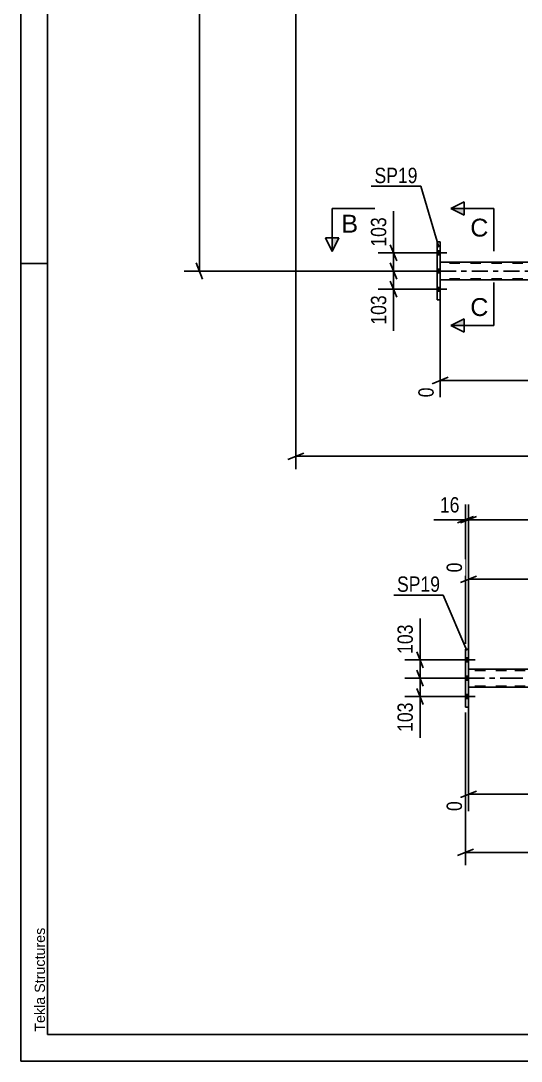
# Model space of a CAD drawing. Header units: millimetres. Extents: x 0 to 594, y 0 to 420.
# Drawn here: x 0 to 93.4, y 0 to 194.3 of the extents above; entities that cross this region are included whole.
import ezdxf

# ---------------------------------------------------------------- set-up
doc = ezdxf.new("R2010")
doc.units = ezdxf.units.MM
doc.linetypes.add('DXK_LINE_DOT2', pattern=[3.9198, 1.9599, -1.9599])
doc.linetypes.add('DXK_LINE_DOT3', pattern=[5.9187, 2.979, -0.9799, 0.9799, -0.9799])
doc.styles.add('Arial', font='arial.ttf', dxfattribs={"height": 0.2})
doc.styles.add('Arial Narrow', font='ARIALN.TTF', dxfattribs={"height": 0.2})

# ---------------------------------------------------------------- blocks, each defined once
blk = doc.blocks.new('Unknown-570345859-1135')
at = {"color": 5, "linetype": 'Continuous'}
for p, q in [((0, 420), (0, 0)), ((5, 415), (5, 5)), ((5, 149), (0, 149)), ((5, 5), (589, 5)), ((0, 0), (594, 0))]:
    blk.add_line(p, q, dxfattribs=at)
at = {"color": 174, "linetype": 'Continuous', "style": 'Arial'}
blk.add_text('Tekla Structures', height=1.9102, rotation=90, dxfattribs=at).set_placement((4.5, 5.5))
blk = doc.blocks.new('Part-570345859-5383 - 5354')
at = {"color": 2, "linetype": 'Continuous'}
for p, q in [((83.52, 76.94), (82.98, 76.94)), ((82.98, 66.11), (82.98, 76.94)), ((83.52, 76.94), (83.52, 66.11)), ((83.52, 66.11), (82.98, 66.11))]:
    blk.add_line(p, q, dxfattribs=at)
at = {"color": 7, "linetype": 'DXK_LINE_DOT2'}
for p, q in [((82.98, 76.94), (82.98, 66.11)), ((83.52, 76.94), (83.52, 66.11))]:
    blk.add_line(p, q, dxfattribs=at)
blk = doc.blocks.new('Part-570345859-5440 - 5354')
at = {"color": 2, "linetype": 'Continuous'}
for p, q in [((90.62, 73.19), (83.52, 73.19)), ((135.63, 73.19), (90.72, 73.19)), ((204.06, 73.19), (143.41, 73.19)), ((219.56, 73.19), (209.06, 73.19)), ((226.76, 73.19), (219.66, 73.19)), ((90.62, 69.86), (83.52, 69.86)), ((135.63, 69.86), (90.72, 69.86)), ((204.06, 69.86), (143.41, 69.86)), ((219.56, 69.86), (209.06, 69.86)), ((226.76, 69.86), (219.66, 69.86))]:
    blk.add_line(p, q, dxfattribs=at)
at = {"color": 7, "linetype": 'DXK_LINE_DOT2'}
for p, q in [((83.52, 73.19), (83.52, 69.86)), ((90.62, 72.99), (83.52, 72.99)), ((219.56, 72.99), (90.72, 72.99)), ((143.41, 73.19), (135.63, 73.19)), ((209.06, 73.19), (204.06, 73.19)), ((226.76, 72.99), (219.66, 72.99)), ((226.76, 73.19), (226.76, 69.86)), ((90.62, 70.06), (83.52, 70.06)), ((219.56, 70.06), (90.72, 70.06)), ((226.76, 70.06), (219.66, 70.06)), ((143.41, 69.86), (135.63, 69.86)), ((209.06, 69.86), (204.06, 69.86))]:
    blk.add_line(p, q, dxfattribs=at)
at = {"color": 7, "linetype": 'DXK_LINE_DOT3'}
for p, q in [((83.52, 71.53), (90.62, 71.53)), ((90.72, 71.53), (219.56, 71.53)), ((219.66, 71.53), (226.76, 71.53))]:
    blk.add_line(p, q, dxfattribs=at)
blk = doc.blocks.new('Bolt-570345859-5475 - 5354')
at = {"linetype": 'Continuous'}
for points in [[(83.52, 74.58), (83.52, 75.31), (82.98, 75.31), (82.98, 74.58)], [(83.52, 74.58), (83.52, 75.31), (82.98, 75.31), (82.98, 74.58)], [(83.52, 74.58), (83.52, 75.31), (82.98, 75.31), (82.98, 74.58)], [(83.52, 71.16), (83.52, 71.89), (82.98, 71.89), (82.98, 71.16)], [(83.52, 71.16), (83.52, 71.89), (82.98, 71.89), (82.98, 71.16)], [(83.52, 67.74), (83.52, 68.48), (82.98, 68.48), (82.98, 67.74)], [(83.52, 67.74), (83.52, 68.48), (82.98, 68.48), (82.98, 67.74)], [(83.52, 67.74), (83.52, 68.48), (82.98, 68.48), (82.98, 67.74)]]:
    blk.add_hatch(color=1, dxfattribs=at).paths.add_polyline_path(points)
at = {"color": 1, "linetype": 'Continuous'}
for p, q in [((82.02, 74.94), (84.78, 74.94)), ((82.02, 74.94), (84.78, 74.94)), ((82.02, 74.94), (84.78, 74.94)), ((82.98, 75.31), (83.52, 75.31)), ((82.98, 75.31), (83.52, 75.31)), ((82.98, 75.31), (83.52, 75.31)), ((82.98, 74.58), (83.52, 74.58)), ((82.98, 74.58), (83.52, 74.58)), ((82.98, 74.58), (83.52, 74.58)), ((82.98, 71.89), (83.52, 71.89)), ((82.98, 71.89), (83.52, 71.89)), ((82.02, 71.53), (84.78, 71.53)), ((82.02, 71.53), (84.78, 71.53)), ((82.98, 71.16), (83.52, 71.16)), ((82.98, 71.16), (83.52, 71.16)), ((82.02, 68.11), (84.78, 68.11)), ((82.02, 68.11), (84.78, 68.11)), ((82.02, 68.11), (84.78, 68.11)), ((82.98, 68.48), (83.52, 68.48)), ((82.98, 68.48), (83.52, 68.48)), ((82.98, 68.48), (83.52, 68.48)), ((82.98, 67.74), (83.52, 67.74)), ((82.98, 67.74), (83.52, 67.74)), ((82.98, 67.74), (83.52, 67.74))]:
    blk.add_line(p, q, dxfattribs=at)
blk = doc.blocks.new('Part-570345859-4707 - 4608')
at = {"color": 2, "linetype": 'Continuous'}
for p, q in [((132.95, 149.24), (78.24, 149.24)), ((136.2, 149.24), (136.2, 149.24)), ((199.8, 149.24), (137.45, 149.24)), ((219.14, 149.24), (212.47, 149.24)), ((226.34, 149.24), (219.24, 149.24)), ((199.8, 145.91), (78.24, 145.91)), ((219.14, 145.91), (212.47, 145.91)), ((226.34, 145.91), (219.24, 145.91))]:
    blk.add_line(p, q, dxfattribs=at)
at = {"color": 7, "linetype": 'DXK_LINE_DOT2'}
for p, q in [((78.24, 145.91), (78.24, 149.24)), ((219.14, 149.04), (78.24, 149.04)), ((136.2, 149.24), (132.95, 149.24)), ((137.45, 149.24), (136.2, 149.24)), ((212.47, 149.24), (199.8, 149.24)), ((226.34, 149.04), (219.24, 149.04)), ((226.34, 145.91), (226.34, 149.24)), ((219.14, 146.11), (78.24, 146.11)), ((212.47, 145.91), (199.8, 145.91)), ((226.34, 146.11), (219.24, 146.11))]:
    blk.add_line(p, q, dxfattribs=at)
at = {"color": 7, "linetype": 'DXK_LINE_DOT3'}
for p, q in [((78.24, 147.57), (219.14, 147.57)), ((219.24, 147.57), (226.34, 147.57))]:
    blk.add_line(p, q, dxfattribs=at)
blk = doc.blocks.new('Part-570345859-4687 - 4608')
at = {"color": 2, "linetype": 'Continuous'}
for p, q in [((78.24, 152.99), (77.71, 152.99)), ((77.71, 142.16), (77.71, 152.99)), ((78.24, 152.99), (78.24, 142.16)), ((78.24, 142.16), (77.71, 142.16))]:
    blk.add_line(p, q, dxfattribs=at)
blk = doc.blocks.new('Bolt-570345859-4744 - 4608')
at = {"linetype": 'Continuous'}
for points in [[(78.24, 150.62), (78.24, 151.36), (77.71, 151.36), (77.71, 150.62)], [(78.24, 150.62), (78.24, 151.36), (77.71, 151.36), (77.71, 150.62)], [(78.24, 150.62), (78.24, 151.36), (77.71, 151.36), (77.71, 150.62)], [(78.24, 147.21), (78.24, 147.94), (77.71, 147.94), (77.71, 147.21)], [(78.24, 147.21), (78.24, 147.94), (77.71, 147.94), (77.71, 147.21)], [(78.24, 143.79), (78.24, 144.52), (77.71, 144.52), (77.71, 143.79)], [(78.24, 143.79), (78.24, 144.52), (77.71, 144.52), (77.71, 143.79)], [(78.24, 143.79), (78.24, 144.52), (77.71, 144.52), (77.71, 143.79)]]:
    blk.add_hatch(color=1, dxfattribs=at).paths.add_polyline_path(points)
at = {"color": 1, "linetype": 'Continuous'}
for p, q in [((76.74, 150.99), (79.51, 150.99)), ((76.74, 150.99), (79.51, 150.99)), ((76.74, 150.99), (79.51, 150.99)), ((77.71, 151.36), (78.24, 151.36)), ((77.71, 151.36), (78.24, 151.36)), ((77.71, 151.36), (78.24, 151.36)), ((77.71, 150.62), (78.24, 150.62)), ((77.71, 150.62), (78.24, 150.62)), ((77.71, 150.62), (78.24, 150.62)), ((77.71, 147.94), (78.24, 147.94)), ((77.71, 147.94), (78.24, 147.94)), ((76.74, 147.57), (79.51, 147.57)), ((76.74, 147.57), (79.51, 147.57)), ((77.71, 147.21), (78.24, 147.21)), ((77.71, 147.21), (78.24, 147.21)), ((76.74, 144.16), (79.51, 144.16)), ((76.74, 144.16), (79.51, 144.16)), ((76.74, 144.16), (79.51, 144.16)), ((77.71, 144.52), (78.24, 144.52)), ((77.71, 144.52), (78.24, 144.52)), ((77.71, 144.52), (78.24, 144.52)), ((77.71, 143.79), (78.24, 143.79)), ((77.71, 143.79), (78.24, 143.79)), ((77.71, 143.79), (78.24, 143.79))]:
    blk.add_line(p, q, dxfattribs=at)
blk = doc.blocks.new('StraightDimension-570345859-5511 - 5354')
at = {"color": 7, "linetype": 'Continuous'}
for p, q in [((73.9, 76.44), (75.1, 73.44)), ((81.98, 74.94), (71.65, 74.94)), ((74.5, 71.53), (74.5, 74.94)), ((75.1, 70.03), (73.9, 73.03)), ((81.98, 71.53), (71.65, 71.53))]:
    blk.add_line(p, q, dxfattribs=at)
at = {"color": 0}
blk.add_wipeout([(73.75, 82.15), (69.55, 82.15), (69.55, 75.47), (73.75, 75.47)], dxfattribs=at)
at = {"color": 7, "linetype": 'Continuous'}
blk.add_line((74.5, 74.94), (74.5, 82.68), dxfattribs=at)
blk.add_line((74.5, 74.94), (74.5, 82.68), dxfattribs=at)
at = {"color": 3, "style": 'Arial Narrow'}
blk.add_text('103', height=2.863, rotation=90.0002, dxfattribs=at).set_placement((73.15, 76.07))
blk = doc.blocks.new('StraightDimension-570345859-5547 - 5354')
at = {"color": 7, "linetype": 'Continuous'}
for p, q in [((83.52, 68.86), (83.52, 46.72)), ((204.72, 61.86), (204.72, 41.24)), ((85.02, 50.45), (82.02, 49.25)), ((83.52, 49.85), (204.72, 49.85)), ((203.22, 49.25), (206.22, 50.45))]:
    blk.add_line(p, q, dxfattribs=at)
at = {"color": 0}
blk.add_wipeout([(148.38, 50.6), (148.38, 54.8), (139.86, 54.8), (139.86, 50.6)], dxfattribs=at)
at = {"color": 0, "linetype": 'Continuous'}
for points in [[(82.92, 49.15), (78.72, 49.15), (78.72, 46.12), (82.92, 46.12)], [(204.12, 49.15), (199.92, 49.15), (199.92, 40.64), (204.12, 40.64)]]:
    blk.add_wipeout(points, dxfattribs=at)
at = {"color": 3, "style": 'Arial Narrow'}
blk.add_text('3782', height=2.863, dxfattribs=at).set_placement((140.46, 51.2))
at = {"color": 3, "linetype": 'Continuous', "style": 'Arial Narrow'}
for s, height, p in [('0', 2.86, (82.32, 46.72)), ('3782', 2.863, (203.52, 41.24))]:
    blk.add_text(s, height=height, rotation=90.0002, dxfattribs=at).set_placement(p)
blk = doc.blocks.new('StraightDimension-570345859-5563 - 5354')
at = {"color": 7, "linetype": 'Continuous'}
for p, q in [((83.52, 76.34), (83.52, 103.97)), ((226.76, 77.94), (226.76, 103.97)), ((85.02, 101.72), (82.02, 100.52)), ((83.52, 101.12), (226.76, 101.12)), ((225.26, 100.52), (228.26, 101.72))]:
    blk.add_line(p, q, dxfattribs=at)
at = {"color": 0}
blk.add_wipeout([(159.39, 101.87), (159.39, 106.07), (150.88, 106.07), (150.88, 101.87)], dxfattribs=at)
at = {"color": 3, "style": 'Arial Narrow'}
blk.add_text('5385', height=2.863, dxfattribs=at).set_placement((151.48, 102.47))
blk = doc.blocks.new('StraightDimension-570345859-5573 - 5354')
at = {"color": 7, "linetype": 'Continuous'}
for p, q in [((82.98, 77.94), (82.98, 103.97)), ((83.52, 76.34), (83.52, 103.97)), ((81.48, 100.52), (84.48, 101.72)), ((85.02, 101.72), (82.02, 100.52)), ((82.98, 101.12), (83.52, 101.12))]:
    blk.add_line(p, q, dxfattribs=at)
at = {"color": 0}
blk.add_wipeout([(82.46, 101.87), (82.46, 106.07), (77.6, 106.07), (77.6, 101.87)], dxfattribs=at)
at = {"color": 7, "linetype": 'Continuous'}
blk.add_line((82.98, 101.12), (77.08, 101.12), dxfattribs=at)
blk.add_line((82.98, 101.12), (77.08, 101.12), dxfattribs=at)
at = {"color": 3, "style": 'Arial Narrow'}
blk.add_text('16', height=2.863, dxfattribs=at).set_placement((78.2, 102.47))
blk = doc.blocks.new('StraightDimension-570345859-5503 - 5354')
at = {"color": 7, "linetype": 'Continuous'}
for p, q in [((73.9, 73.03), (75.1, 70.03)), ((81.98, 71.53), (71.65, 71.53)), ((74.5, 68.11), (74.5, 71.53)), ((81.98, 68.11), (71.65, 68.11)), ((75.1, 66.61), (73.9, 69.61))]:
    blk.add_line(p, q, dxfattribs=at)
at = {"color": 0}
blk.add_wipeout([(73.75, 67.59), (69.55, 67.59), (69.55, 60.9), (73.75, 60.9)], dxfattribs=at)
at = {"color": 7, "linetype": 'Continuous'}
blk.add_line((74.5, 68.11), (74.5, 60.38), dxfattribs=at)
blk.add_line((74.5, 68.11), (74.5, 60.38), dxfattribs=at)
at = {"color": 3, "style": 'Arial Narrow'}
blk.add_text('103', height=2.863, rotation=90.0002, dxfattribs=at).set_placement((73.15, 61.5))
blk = doc.blocks.new('StraightDimension-570345859-5525 - 5354')
at = {"color": 7, "linetype": 'Continuous'}
for p, q in [((204.72, 81.19), (204.72, 98.6)), ((83.52, 74.19), (83.52, 93.12)), ((85.02, 90.59), (82.02, 89.39)), ((83.52, 89.99), (204.72, 89.99)), ((203.22, 89.39), (206.22, 90.59))]:
    blk.add_line(p, q, dxfattribs=at)
at = {"color": 0, "linetype": 'Continuous'}
for points in [[(204.12, 99.2), (199.92, 99.2), (199.92, 90.69), (204.12, 90.69)], [(82.92, 93.72), (78.72, 93.72), (78.72, 90.69), (82.92, 90.69)]]:
    blk.add_wipeout(points, dxfattribs=at)
at = {"color": 0}
blk.add_wipeout([(148.38, 90.74), (148.38, 94.94), (139.86, 94.94), (139.86, 90.74)], dxfattribs=at)
at = {"color": 3, "linetype": 'Continuous', "style": 'Arial Narrow'}
for s, height, p in [('3782', 2.863, (203.52, 91.29)), ('0', 2.86, (82.32, 91.29))]:
    blk.add_text(s, height=height, rotation=90.0002, dxfattribs=at).set_placement(p)
at = {"color": 3, "style": 'Arial Narrow'}
blk.add_text('3782', height=2.863, dxfattribs=at).set_placement((140.46, 91.34))
blk = doc.blocks.new('StraightDimension-570345859-5531 - 5354')
at = {"color": 7, "linetype": 'Continuous'}
for p, q in [((82.98, 65.11), (82.98, 36.6)), ((227.29, 65.11), (227.29, 36.6)), ((84.48, 39.6), (81.48, 38.4)), ((82.98, 39), (227.29, 39)), ((225.79, 38.4), (228.79, 39.6))]:
    blk.add_line(p, q, dxfattribs=at)
at = {"color": 0}
blk.add_wipeout([(159.39, 39.75), (159.39, 43.95), (150.88, 43.95), (150.88, 39.75)], dxfattribs=at)
at = {"color": 3, "style": 'Arial Narrow'}
blk.add_text('5417', height=2.863, dxfattribs=at).set_placement((151.48, 40.35))
blk = doc.blocks.new('StraightDimension-570345859-4863 - 4608')
at = {"color": 7, "linetype": 'Continuous'}
for p, q in [((68.94, 149.07), (70.14, 146.07)), ((76.71, 147.57), (66.69, 147.57)), ((69.54, 144.16), (69.54, 147.57)), ((76.71, 144.16), (66.69, 144.16)), ((70.14, 142.66), (68.94, 145.66))]:
    blk.add_line(p, q, dxfattribs=at)
at = {"color": 0}
blk.add_wipeout([(68.79, 143.63), (64.59, 143.63), (64.59, 136.95), (68.79, 136.95)], dxfattribs=at)
at = {"color": 7, "linetype": 'Continuous'}
blk.add_line((69.54, 144.16), (69.54, 136.42), dxfattribs=at)
blk.add_line((69.54, 144.16), (69.54, 136.42), dxfattribs=at)
at = {"color": 3, "style": 'Arial Narrow'}
blk.add_text('103', height=2.863, rotation=90.0002, dxfattribs=at).set_placement((68.19, 137.55))
blk = doc.blocks.new('StraightDimension-570345859-4871 - 4608')
at = {"color": 7, "linetype": 'Continuous'}
for p, q in [((68.94, 152.49), (70.14, 149.49)), ((76.71, 150.99), (66.69, 150.99)), ((69.54, 147.57), (69.54, 150.99)), ((70.14, 146.07), (68.94, 149.07)), ((76.71, 147.57), (66.69, 147.57))]:
    blk.add_line(p, q, dxfattribs=at)
at = {"color": 0}
blk.add_wipeout([(68.79, 158.2), (64.59, 158.2), (64.59, 151.52), (68.79, 151.52)], dxfattribs=at)
at = {"color": 7, "linetype": 'Continuous'}
blk.add_line((69.54, 150.99), (69.54, 158.73), dxfattribs=at)
blk.add_line((69.54, 150.99), (69.54, 158.73), dxfattribs=at)
at = {"color": 3, "style": 'Arial Narrow'}
blk.add_text('103', height=2.863, rotation=90.0002, dxfattribs=at).set_placement((68.19, 152.12))
blk = doc.blocks.new('StraightDimension-570345859-4945 - 4608')
at = {"color": 7, "linetype": 'Continuous'}
for p, q in [((132.95, 148.24), (132.95, 118.51)), ((78.24, 144.91), (78.24, 123.99)), ((79.74, 127.72), (76.74, 126.52)), ((78.24, 127.12), (132.95, 127.12)), ((131.45, 126.52), (134.45, 127.72))]:
    blk.add_line(p, q, dxfattribs=at)
at = {"color": 0}
blk.add_wipeout([(109.85, 127.87), (109.85, 132.07), (101.34, 132.07), (101.34, 127.87)], dxfattribs=at)
at = {"color": 0, "linetype": 'Continuous'}
for points in [[(77.64, 126.42), (73.44, 126.42), (73.44, 123.39), (77.64, 123.39)], [(132.35, 126.42), (128.15, 126.42), (128.15, 117.91), (132.35, 117.91)]]:
    blk.add_wipeout(points, dxfattribs=at)
at = {"color": 3, "style": 'Arial Narrow'}
blk.add_text('1641', height=2.863, dxfattribs=at).set_placement((101.94, 128.47))
at = {"color": 3, "linetype": 'Continuous', "style": 'Arial Narrow'}
for s, height, p in [('0', 2.86, (77.04, 123.99)), ('1641', 2.863, (131.75, 118.51))]:
    blk.add_text(s, height=height, rotation=90.0002, dxfattribs=at).set_placement(p)
blk = doc.blocks.new('StraightDimension-570345859-4963 - 4608')
at = {"color": 7, "linetype": 'Continuous'}
for p, q in [((33.93, 251.07), (32.73, 254.07)), ((50.3, 252.57), (30.48, 252.57)), ((33.33, 147.57), (33.33, 252.57)), ((32.73, 149.07), (33.93, 146.07)), ((76.71, 147.57), (30.48, 147.57))]:
    blk.add_line(p, q, dxfattribs=at)
at = {"color": 0}
blk.add_wipeout([(32.58, 204.33), (28.38, 204.33), (28.38, 195.82), (32.58, 195.82)], dxfattribs=at)
at = {"color": 3, "style": 'Arial Narrow'}
blk.add_text('3150', height=2.863, rotation=90.0002, dxfattribs=at).set_placement((31.98, 196.42))
blk = doc.blocks.new('StraightDimension-570345859-5267 - 4608')
at = {"color": 7, "linetype": 'Continuous'}
for p, q in [((51.3, 246.16), (51.3, 110.58)), ((226.87, 141.16), (226.87, 110.58)), ((52.8, 113.58), (49.8, 112.38)), ((51.3, 112.98), (226.87, 112.98)), ((225.37, 112.38), (228.37, 113.58))]:
    blk.add_line(p, q, dxfattribs=at)
at = {"color": 0}
blk.add_wipeout([(143.34, 113.73), (143.34, 117.93), (134.83, 117.93), (134.83, 113.73)], dxfattribs=at)
at = {"color": 3, "style": 'Arial Narrow'}
blk.add_text('6564', height=2.863, dxfattribs=at).set_placement((135.43, 114.33))
blk = doc.blocks.new('Mark-570345859-5379 - 5354')
at = {"color": 0}
blk.add_wipeout([(78.23, 87.66), (78.23, 90.66), (70.2, 90.66), (70.2, 87.66)], dxfattribs=at)
blk.add_wipeout([(78.23, 87.66), (78.23, 90.66), (70.2, 90.66), (70.2, 87.66)], dxfattribs=at)
at = {"color": 30, "linetype": 'Continuous'}
for p in [(69.6, 87.06), (83.23, 76.72)]:
    blk.add_line(p, (78.83, 87.06), dxfattribs=at)
at = {"color": 3, "style": 'Arial Narrow'}
blk.add_text('SP19', height=2.863, dxfattribs=at).set_placement((70.2, 87.66))
blk = doc.blocks.new('Mark-570345859-4683 - 4608')
at = {"color": 0}
blk.add_wipeout([(74.03, 163.99), (74.03, 166.99), (65.99, 166.99), (65.99, 163.99)], dxfattribs=at)
blk.add_wipeout([(74.03, 163.99), (74.03, 166.99), (65.99, 166.99), (65.99, 163.99)], dxfattribs=at)
at = {"color": 30, "linetype": 'Continuous'}
for p in [(65.39, 163.39), (78.01, 152.05)]:
    blk.add_line(p, (74.63, 163.39), dxfattribs=at)
at = {"color": 3, "style": 'Arial Narrow'}
blk.add_text('SP19', height=2.863, dxfattribs=at).set_placement((65.99, 163.99))
blk = doc.blocks.new('SectionMark-570345859-5306 - 4608')
at = {"linetype": 'Continuous'}
for points in [[(82.74, 159.25), (82.74, 158), (80.24, 159.25)], [(82.74, 138.67), (82.74, 137.42), (80.24, 137.42)]]:
    blk.add_hatch(color=6, dxfattribs=at).paths.add_polyline_path(points)
at = {"color": 6, "linetype": 'Continuous'}
for p, q in [((80.24, 159.25), (82.74, 160.5)), ((82.74, 158), (82.74, 160.5)), ((88.24, 159.25), (80.24, 159.25)), ((80.24, 159.25), (82.74, 158)), ((88.24, 159.25), (88.24, 151.25)), ((88.24, 137.42), (88.24, 145.42)), ((80.24, 137.42), (82.74, 138.67)), ((82.74, 138.67), (82.74, 136.17)), ((88.24, 137.42), (80.24, 137.42)), ((82.74, 136.17), (80.24, 137.42))]:
    blk.add_line(p, q, dxfattribs=at)
at = {"color": 0, "linetype": 'Continuous'}
for points in [[(87.24, 154), (87.24, 157.5), (83.87, 157.5), (83.87, 154)], [(87.24, 139.17), (87.24, 142.67), (83.87, 142.67), (83.87, 139.17)]]:
    blk.add_wipeout(points, dxfattribs=at)
at = {"color": 3, "linetype": 'Continuous', "style": 'Arial'}
for p in [(83.87, 154), (83.87, 139.17)]:
    blk.add_text('C', height=3.34, dxfattribs=at).set_placement(p)
blk = doc.blocks.new('SectionMark-570345859-5308 - 4608')
at = {"linetype": 'Continuous'}
for points in [[(58.08, 153.74), (59.33, 153.74), (58.08, 151.24)], [(265.62, 153.74), (266.87, 153.74), (266.87, 151.24)]]:
    blk.add_hatch(color=6, dxfattribs=at).paths.add_polyline_path(points)
at = {"color": 6, "linetype": 'Continuous'}
for p, q in [((58.08, 159.24), (66.08, 159.24)), ((58.08, 159.24), (58.08, 151.24)), ((266.87, 159.24), (258.87, 159.24)), ((266.87, 159.24), (266.87, 151.24)), ((58.08, 151.24), (56.83, 153.74)), ((59.33, 153.74), (56.83, 153.74)), ((58.08, 151.24), (59.33, 153.74)), ((265.62, 153.74), (268.12, 153.74)), ((266.87, 151.24), (265.62, 153.74)), ((268.12, 153.74), (266.87, 151.24))]:
    blk.add_line(p, q, dxfattribs=at)
at = {"color": 0, "linetype": 'Continuous'}
for points in [[(62.94, 154.74), (62.94, 158.24), (59.83, 158.24), (59.83, 154.74)], [(265.12, 154.74), (265.12, 158.24), (262.01, 158.24), (262.01, 154.74)]]:
    blk.add_wipeout(points, dxfattribs=at)
at = {"color": 3, "linetype": 'Continuous', "style": 'Arial'}
for p in [(59.83, 154.74), (262.01, 154.74)]:
    blk.add_text('B', height=3.34, dxfattribs=at).set_placement(p)

msp = doc.modelspace()

# ---------------------------------------------------------------- block references
for name in ['Unknown-570345859-1135', 'Part-570345859-4687 - 4608', 'Bolt-570345859-4744 - 4608', 'Part-570345859-4707 - 4608', 'Part-570345859-5383 - 5354', 'Bolt-570345859-5475 - 5354', 'Part-570345859-5440 - 5354']:
    msp.add_blockref(name, (0, 0))

# ---------------------------------------------------------------- next in the draw order: block references
for name in ['StraightDimension-570345859-4863 - 4608', 'StraightDimension-570345859-5511 - 5354', 'StraightDimension-570345859-5547 - 5354']:
    msp.add_blockref(name, (0, 0))

# ---------------------------------------------------------------- next in the draw order: block references
for name in ['StraightDimension-570345859-4871 - 4608', 'StraightDimension-570345859-5563 - 5354', 'StraightDimension-570345859-5503 - 5354']:
    msp.add_blockref(name, (0, 0))

# ---------------------------------------------------------------- next in the draw order: block references
for name in ['StraightDimension-570345859-4945 - 4608', 'StraightDimension-570345859-5573 - 5354', 'StraightDimension-570345859-5531 - 5354']:
    msp.add_blockref(name, (0, 0))

# ---------------------------------------------------------------- next in the draw order: block references
for name in ['StraightDimension-570345859-4963 - 4608', 'StraightDimension-570345859-5525 - 5354']:
    msp.add_blockref(name, (0, 0))

# ---------------------------------------------------------------- next in the draw order: block references
for name in ['StraightDimension-570345859-5267 - 4608', 'Mark-570345859-5379 - 5354']:
    msp.add_blockref(name, (0, 0))

# ---------------------------------------------------------------- next in the draw order: block references
for name in ['Mark-570345859-4683 - 4608', 'SectionMark-570345859-5306 - 4608']:
    msp.add_blockref(name, (0, 0))

# ---------------------------------------------------------------- next in the draw order: block references
msp.add_blockref('SectionMark-570345859-5308 - 4608', (0, 0))

doc.saveas('drawing.dxf')
